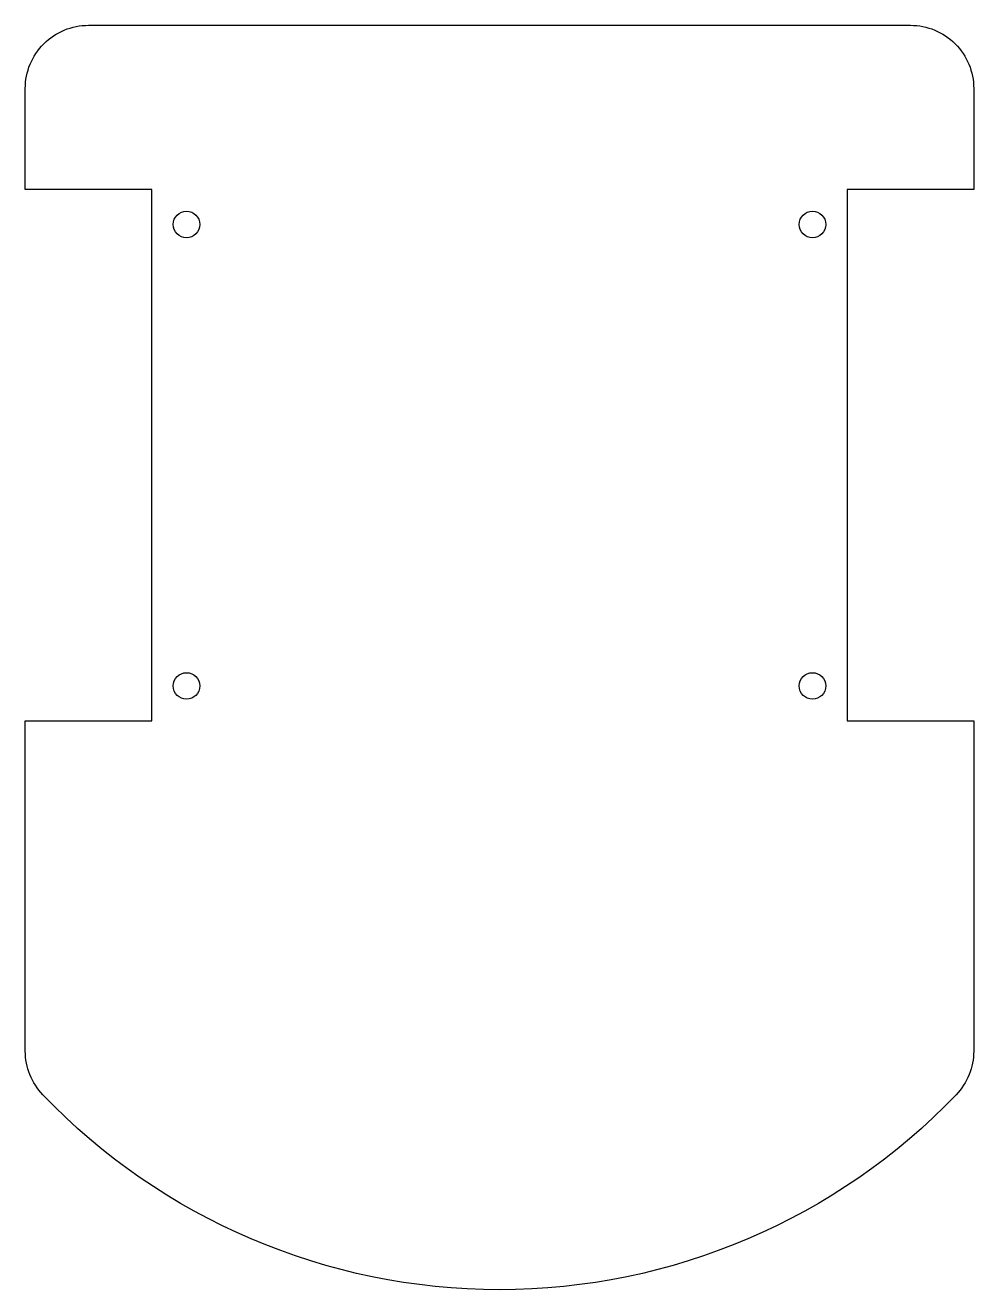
# Model space of a CAD drawing. Header units: millimetres. Extents: x -37.5 to 37.5, y -50 to 50.
import ezdxf

# ---------------------------------------------------------------- set-up
doc = ezdxf.new("R2010")
doc.units = ezdxf.units.MM
doc.layers.get('0').update_dxf_attribs({"linetype": 'CONTINUOUS'})

msp = doc.modelspace()

# ---------------------------------------------------------------- linework, layer by layer
msp.add_lwpolyline([(37.5, -31.125, -0.193302), (36.111, -34.583, -0.426931), (-36.111, -34.583, -0.193302), (-37.5, -31.125), (-37.5, -5), (-27.5, -5), (-27.5, 37), (-37.5, 37), (-37.5, 45, -0.414214), (-32.5, 50), (32.5, 50, -0.414214), (37.5, 45), (37.5, 37), (27.5, 37), (27.5, -5), (37.5, -5)], format="xyb", close=True)
for centre in [(-24.75, 34.25), (24.75, 34.25), (-24.75, -2.25), (24.75, -2.25)]:
    msp.add_circle(centre, 1.05)

doc.saveas('drawing.dxf')
